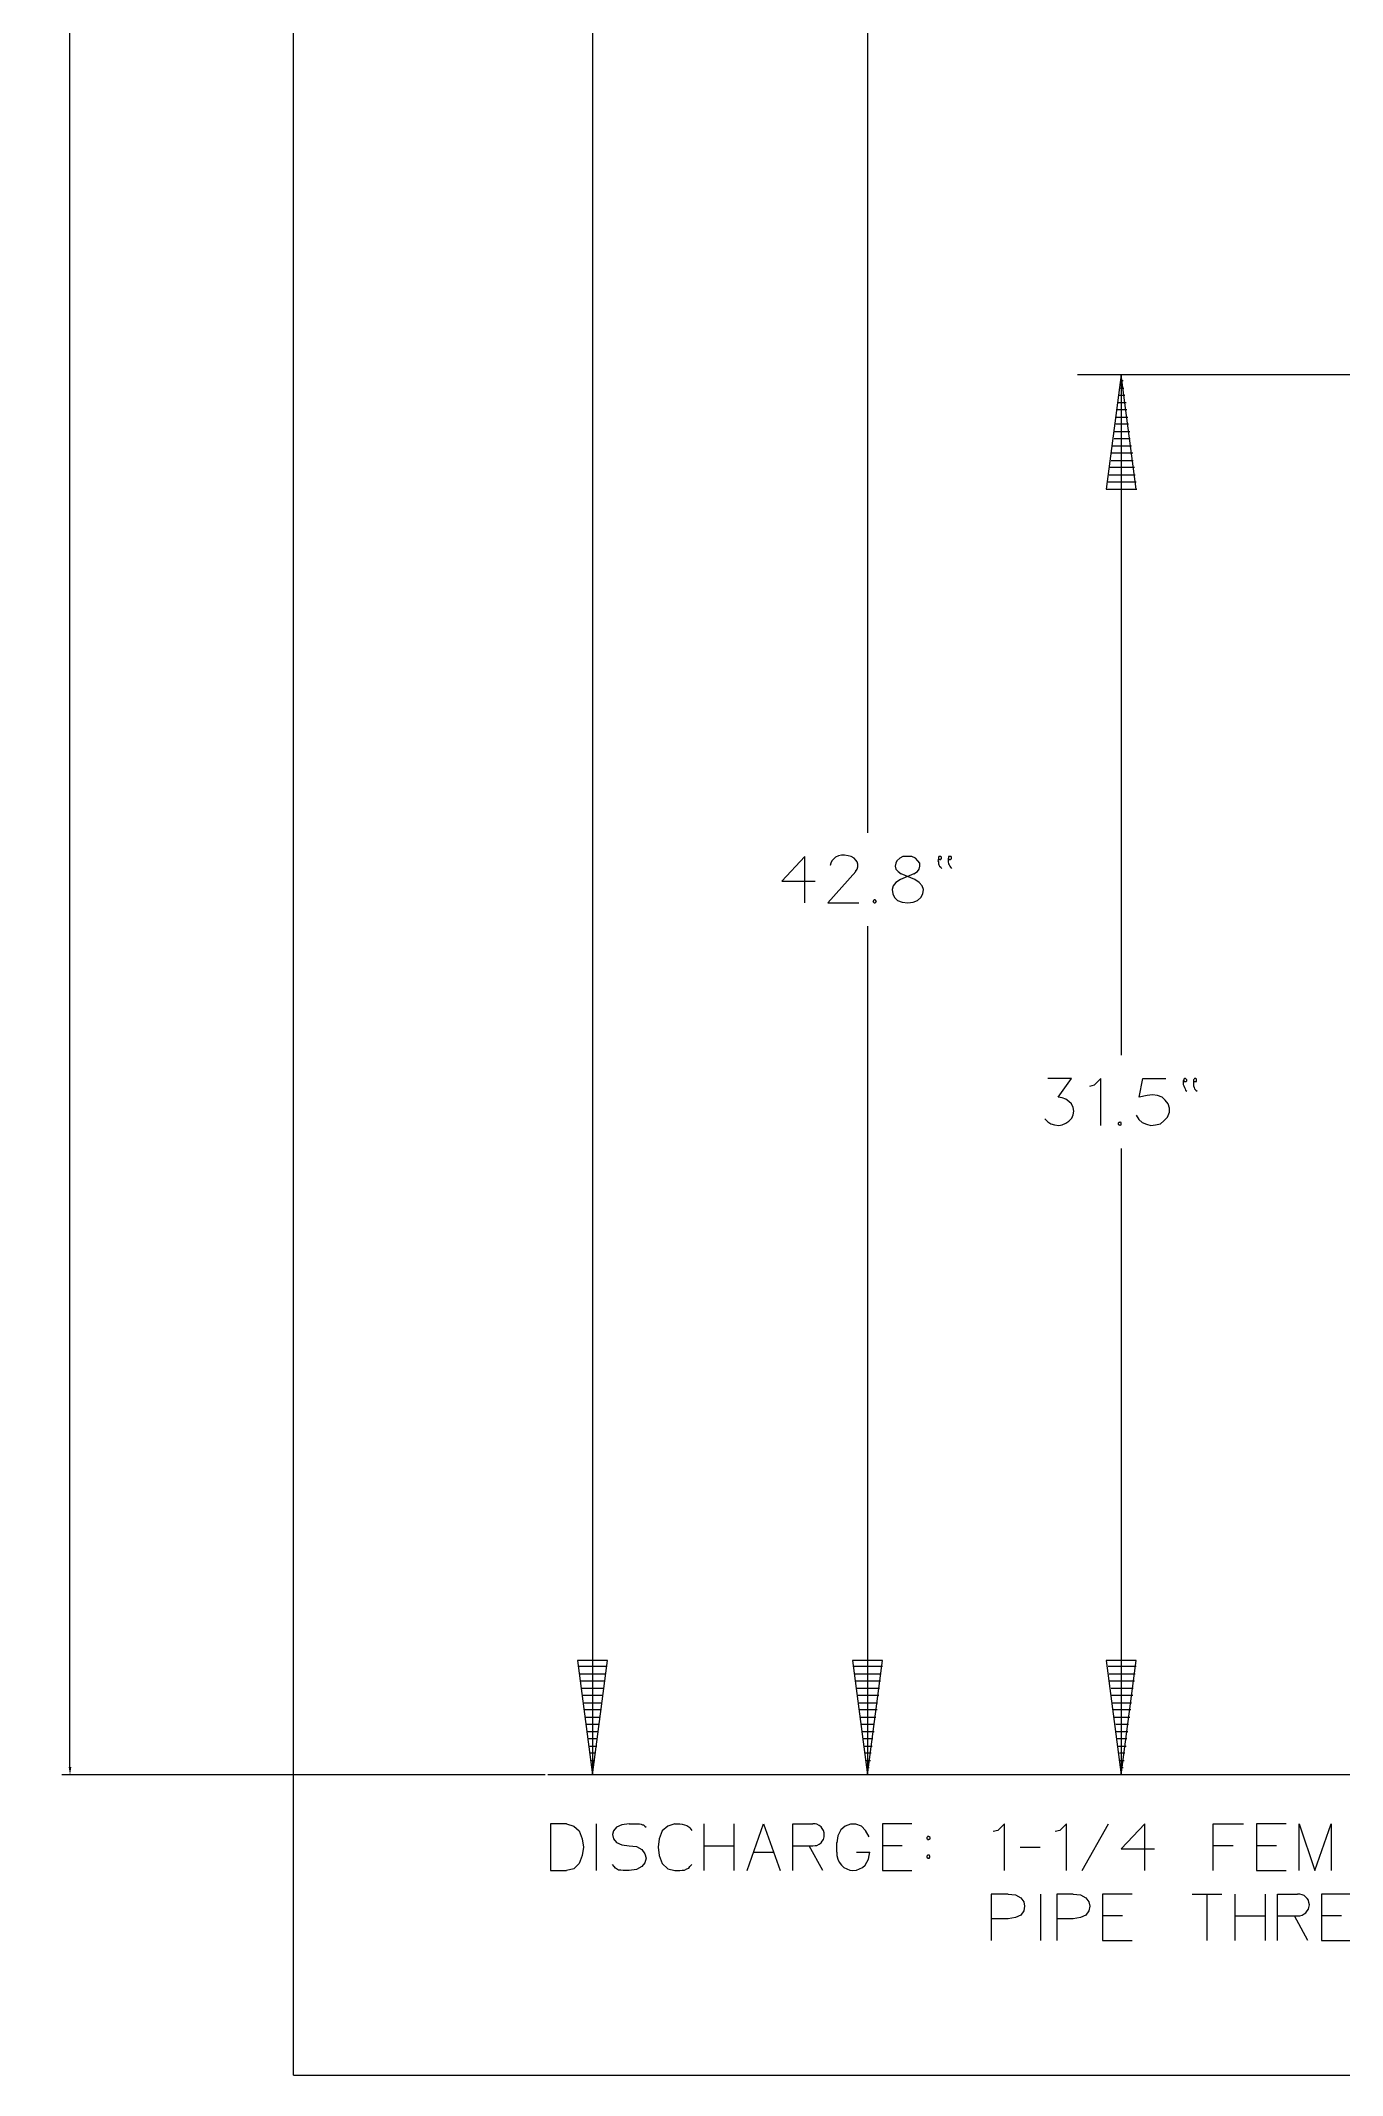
# Model space of a CAD drawing. Header units: inches. Extents: x -1698 to -1559, y -917 to -744.
# Drawn here: x -1697.9 to -1668.6, y -916.86 to -871.09 of the extents above; entities that cross this region are included whole.
import ezdxf

# ---------------------------------------------------------------- set-up
doc = ezdxf.new("R2010")
doc.units = ezdxf.units.IN
doc.layers.get('0').update_dxf_attribs({"linetype": 'CONTINUOUS'})
doc.layers.get('Defpoints').update_dxf_attribs({"linetype": 'CONTINUOUS'})
doc.layers.add('DH152', color=7, linetype='CONTINUOUS')
doc.dimstyles.new('ISO-25', dxfattribs={"dimtxt": 2.5, "dimasz": 2.5, "dimexe": 1.25, "dimexo": 0.625, "dimtad": 1, "dimdsep": 46, "dimlunit": 4, "dimtxsty": 'Standard', "dimcen": 2.5, "dimadec": 0, "dimazin": 0, "dimtfac": 1, "dimtmove": 0, "dimatfit": 3, "dimfxl": 1, "dimarcsym": 0})

# ---------------------------------------------------------------- blocks, each defined once
blk = doc.blocks.new('*D0')
at = {"color": 0, "linetype": 'ByBlock', "lineweight": -2}
for p, q in [((-1686.542, -749.406), (-1697.418, -749.406)), ((-1697.238, -749.586), (-1697.238, -829.456)), ((-1697.238, -909.926), (-1697.238, -830.056)), ((-1686.542, -910.106), (-1697.418, -910.106))]:
    blk.add_line(p, q, dxfattribs=at)
at = {"color": 0}
for points in [[(-1697.208, -749.586), (-1697.268, -749.586), (-1697.238, -749.406)], [(-1697.268, -909.926), (-1697.208, -909.926), (-1697.238, -910.106)]]:
    blk.add_solid(points, dxfattribs=at)
at = {"layer": 'Defpoints', "color": 0}
for p in [(-1697.238, -749.406), (-1686.479, -749.406), (-1686.479, -910.106)]:
    blk.add_point(p, dxfattribs=at)
at = {"color": 0, "linetype": 'ByBlock', "insert": (-1697.238, -829.756), "char_height": 0.18, "attachment_point": 5}
blk.add_mtext('\\A1;13\'-4{\\H1.000000x;\\S11/16;}"', dxfattribs=at)

msp = doc.modelspace()

# ---------------------------------------------------------------- linework, layer by layer
at = {"layer": 'DH152', "color": 7}
for points in [[(-1692.20639, -916.86178), (-1692.20639, -743.89502)], [(-1685.47727, -844.10066), (-1685.47727, -910.10558)], [(-1679.28973, -867.32085), (-1679.28973, -888.91631)], [(-1631.38708, -878.61277), (-1674.56446, -878.61277)], [(-1673.57608, -878.61277), (-1673.57608, -893.91238)], [(-1673.49484, -879.07311), (-1673.61669, -879.07311)], [(-1673.58962, -878.91064), (-1673.52192, -878.91064)], [(-1673.53546, -878.74817), (-1673.57608, -878.74817)], [(-1673.68439, -879.56053), (-1673.42714, -879.56053)], [(-1673.45422, -879.39806), (-1673.65731, -879.39806)], [(-1673.64377, -879.23559), (-1673.46776, -879.23559)], [(-1673.37298, -880.04796), (-1673.73855, -880.04796)], [(-1673.72501, -879.88548), (-1673.38652, -879.88548)], [(-1673.4136, -879.72301), (-1673.69793, -879.72301)], [(-1673.80625, -880.53538), (-1673.30529, -880.53538)], [(-1673.31883, -880.3729), (-1673.79271, -880.3729)], [(-1673.76563, -880.21043), (-1673.3459, -880.21043)], [(-1673.23759, -881.0228), (-1673.87394, -881.0228)], [(-1673.84687, -880.86032), (-1673.26467, -880.86032)], [(-1673.27821, -880.69785), (-1673.83333, -880.69785)], [(-1673.90102, -881.18527), (-1673.22405, -881.18527)], [(-1680.69784, -890.48689), (-1680.69784, -889.44435), (-1681.21234, -889.99947), (-1680.46767, -889.99947)], [(-1679.723, -889.43081), (-1679.80423, -889.41727), (-1679.87193, -889.41727), (-1679.93963, -889.43081), (-1680.00733, -889.45789), (-1680.04794, -889.49851), (-1680.08856, -889.53913), (-1680.11564, -889.59328), (-1680.12918, -889.64744), (-1680.12918, -889.64744)], [(-1679.56052, -889.78284), (-1679.5199, -889.72868), (-1679.50636, -889.67452), (-1679.50636, -889.62036), (-1679.5199, -889.5662), (-1679.54698, -889.52559), (-1679.5876, -889.48497), (-1679.6553, -889.44435), (-1679.723, -889.43081), (-1679.723, -889.43081)], [(-1678.38259, -889.44435), (-1678.4909, -889.44435), (-1678.5586, -889.48497), (-1678.6263, -889.53913), (-1678.65338, -889.59328), (-1678.66692, -889.66098), (-1678.65338, -889.72868), (-1678.59922, -889.78284), (-1678.53152, -889.83699), (-1678.53152, -889.83699)], [(-1678.24719, -889.83699), (-1678.16596, -889.78284), (-1678.12534, -889.72868), (-1678.1118, -889.66098), (-1678.1118, -889.59328), (-1678.15242, -889.53913), (-1678.20658, -889.48497), (-1678.28781, -889.44435), (-1678.38259, -889.44435), (-1678.38259, -889.44435)], [(-1677.69208, -889.45789), (-1677.69208, -889.49851), (-1677.70562, -889.53913), (-1677.69208, -889.5662), (-1677.69208, -889.60682), (-1677.67854, -889.6339), (-1677.665, -889.66098), (-1677.63792, -889.68806), (-1677.62438, -889.71514), (-1677.62438, -889.71514)], [(-1677.4619, -889.45789), (-1677.47544, -889.49851), (-1677.47544, -889.53913), (-1677.47544, -889.5662), (-1677.4619, -889.60682), (-1677.44837, -889.6339), (-1677.43483, -889.66098), (-1677.42129, -889.68806), (-1677.39421, -889.71514), (-1677.39421, -889.71514)], [(-1680.18334, -890.48689), (-1679.54698, -889.78284)], [(-1678.54506, -889.95885), (-1678.65338, -890.02655), (-1678.70754, -890.10778), (-1678.73461, -890.18902), (-1678.72108, -890.2838), (-1678.68046, -890.36503), (-1678.61276, -890.43273), (-1678.50444, -890.47335), (-1678.38259, -890.48689), (-1678.38259, -890.48689)], [(-1678.24719, -889.83699), (-1678.54506, -889.95885)], [(-1678.22012, -889.95885), (-1678.53152, -889.83699)], [(-1678.38259, -890.48689), (-1678.26073, -890.47335), (-1678.16596, -890.43273), (-1678.08472, -890.36503), (-1678.0441, -890.2838), (-1678.03056, -890.18902), (-1678.05764, -890.10778), (-1678.12534, -890.02655), (-1678.22012, -889.95885), (-1678.22012, -889.95885)], [(-1680.18334, -890.48689), (-1679.47929, -890.48689)], [(-1679.28973, -891.01493), (-1679.28973, -910.10558)], [(-1674.99772, -894.86014), (-1674.69985, -894.44041), (-1675.22789, -894.44041)], [(-1674.03642, -895.49649), (-1674.03642, -894.44041), (-1674.18535, -894.58935), (-1674.29367, -894.61643)], [(-1672.99388, -894.81952), (-1673.16989, -894.86014), (-1673.08865, -894.44041), (-1672.57415, -894.44041)], [(-1672.16797, -894.46749), (-1672.18151, -894.49457), (-1672.18151, -894.53519), (-1672.18151, -894.57581), (-1672.16797, -894.60289), (-1672.15443, -894.64351), (-1672.14089, -894.67059), (-1672.12735, -894.69766), (-1672.10027, -894.72474), (-1672.10027, -894.72474)], [(-1671.95134, -894.46749), (-1671.95134, -894.49457), (-1671.95134, -894.53519), (-1671.95134, -894.57581), (-1671.95134, -894.60289), (-1671.9378, -894.64351), (-1671.92426, -894.67059), (-1671.89718, -894.69766), (-1671.8701, -894.72474), (-1671.8701, -894.72474)], [(-1674.68631, -895.33402), (-1674.65923, -895.25278), (-1674.64569, -895.17155), (-1674.65923, -895.09031), (-1674.69985, -895.00907), (-1674.75401, -894.95491), (-1674.82171, -894.90076), (-1674.90294, -894.87368), (-1674.99772, -894.86014), (-1674.99772, -894.86014)], [(-1672.53354, -895.30694), (-1672.49292, -895.19863), (-1672.49292, -895.10385), (-1672.52, -895.00907), (-1672.58769, -894.92784), (-1672.65539, -894.86014), (-1672.76371, -894.81952), (-1672.87202, -894.80598), (-1672.99388, -894.81952), (-1672.99388, -894.81952)], [(-1675.29559, -895.34756), (-1675.22789, -895.41526), (-1675.16019, -895.45588), (-1675.07896, -895.48295), (-1674.98418, -895.49649), (-1674.90294, -895.48295), (-1674.82171, -895.44234), (-1674.75401, -895.40172), (-1674.68631, -895.33402), (-1674.68631, -895.33402)], [(-1673.23759, -895.26632), (-1673.18343, -895.3611), (-1673.10219, -895.4288), (-1673.00742, -895.46941), (-1672.91264, -895.49649), (-1672.80433, -895.48295), (-1672.69601, -895.45588), (-1672.61477, -895.38818), (-1672.53354, -895.30694), (-1672.53354, -895.30694)], [(-1673.57608, -896.01099), (-1673.57608, -910.10558)], [(-1685.15232, -907.66848), (-1685.78868, -907.66848)], [(-1685.7616, -907.83095), (-1685.1794, -907.83095)], [(-1685.19294, -907.99343), (-1685.74806, -907.99343)], [(-1678.95125, -907.66848), (-1679.60114, -907.66848)], [(-1679.57406, -907.83095), (-1678.97833, -907.83095)], [(-1678.99186, -907.99343), (-1679.56052, -907.99343)], [(-1673.23759, -907.66848), (-1673.87394, -907.66848)], [(-1673.84687, -907.83095), (-1673.26467, -907.83095)], [(-1673.27821, -907.99343), (-1673.83333, -907.99343)], [(-1685.72098, -908.1559), (-1685.22002, -908.1559)], [(-1685.23356, -908.31837), (-1685.70744, -908.31837)], [(-1685.68036, -908.48085), (-1685.26064, -908.48085)], [(-1679.53344, -908.1559), (-1679.01894, -908.1559)], [(-1679.03248, -908.31837), (-1679.50636, -908.31837)], [(-1679.49283, -908.48085), (-1679.05956, -908.48085)], [(-1673.80625, -908.1559), (-1673.30529, -908.1559)], [(-1673.31883, -908.31837), (-1673.79271, -908.31837)], [(-1673.76563, -908.48085), (-1673.3459, -908.48085)], [(-1685.27418, -908.64332), (-1685.66682, -908.64332)], [(-1685.63975, -908.8058), (-1685.30126, -908.8058)], [(-1679.0731, -908.64332), (-1679.46575, -908.64332)], [(-1679.45221, -908.8058), (-1679.10018, -908.8058)], [(-1673.35944, -908.64332), (-1673.75209, -908.64332)], [(-1673.72501, -908.8058), (-1673.38652, -908.8058)], [(-1685.32834, -908.96827), (-1685.61267, -908.96827)], [(-1685.59913, -909.13074), (-1685.34188, -909.13074)], [(-1685.36896, -909.29322), (-1685.57205, -909.29322)], [(-1679.12726, -908.96827), (-1679.42513, -908.96827)], [(-1679.39805, -909.13074), (-1679.1408, -909.13074)], [(-1679.16788, -909.29322), (-1679.38451, -909.29322)], [(-1673.4136, -908.96827), (-1673.69793, -908.96827)], [(-1673.68439, -909.13074), (-1673.42714, -909.13074)], [(-1673.45422, -909.29322), (-1673.65731, -909.29322)], [(-1685.55851, -909.45569), (-1685.3825, -909.45569)], [(-1685.40957, -909.61816), (-1685.53143, -909.61816)], [(-1685.51789, -909.78064), (-1685.42311, -909.78064)], [(-1679.35743, -909.45569), (-1679.18142, -909.45569)], [(-1679.2085, -909.61816), (-1679.33035, -909.61816)], [(-1679.31681, -909.78064), (-1679.22204, -909.78064)], [(-1673.64377, -909.45569), (-1673.46776, -909.45569)], [(-1673.49484, -909.61816), (-1673.61669, -909.61816)], [(-1673.60315, -909.78064), (-1673.50838, -909.78064)], [(-1658.66912, -910.10558), (-1686.47919, -910.10558)], [(-1685.45019, -909.94311), (-1685.49081, -909.94311)], [(-1679.24911, -909.94311), (-1679.28973, -909.94311)], [(-1673.53546, -909.94311), (-1673.57608, -909.94311)], [(-1686.05947, -911.20228), (-1686.42504, -911.20228), (-1686.42504, -912.25836), (-1686.05947, -912.25836)], [(-1686.05947, -911.20228), (-1685.897, -911.25644), (-1685.77514, -911.36476), (-1685.70744, -911.54077), (-1685.68036, -911.73032), (-1685.70744, -911.91987), (-1685.77514, -912.09589), (-1685.897, -912.21774), (-1686.05947, -912.25836), (-1686.05947, -912.25836)], [(-1685.39604, -911.20228), (-1685.39604, -912.25836)], [(-1684.65136, -911.20228), (-1684.81384, -911.22936), (-1684.93569, -911.28352), (-1685.00339, -911.36476), (-1685.03047, -911.44599), (-1685.00339, -911.54077), (-1684.93569, -911.62201), (-1684.81384, -911.67616), (-1684.65136, -911.70324), (-1684.65136, -911.70324)], [(-1684.65136, -911.20228), (-1684.55659, -911.20228), (-1684.47535, -911.20228), (-1684.42119, -911.20228), (-1684.38057, -911.21582), (-1684.3535, -911.22936), (-1684.32642, -911.22936), (-1684.29934, -911.25644), (-1684.27226, -911.28352), (-1684.27226, -911.28352)], [(-1683.62236, -911.20228), (-1683.78484, -911.25644), (-1683.90669, -911.36476), (-1683.97439, -911.54077), (-1684.00147, -911.73032), (-1683.97439, -911.91987), (-1683.90669, -912.09589), (-1683.78484, -912.21774), (-1683.62236, -912.25836), (-1683.62236, -912.25836)], [(-1683.62236, -911.20228), (-1683.56821, -911.20228), (-1683.51405, -911.20228), (-1683.45989, -911.21582), (-1683.40573, -911.22936), (-1683.35158, -911.2429), (-1683.31096, -911.26998), (-1683.28388, -911.29706), (-1683.24326, -911.35122), (-1683.24326, -911.35122)], [(-1682.97247, -911.20228), (-1682.97247, -912.25836)], [(-1682.2955, -911.20228), (-1682.2955, -912.25836)], [(-1681.99763, -912.25836), (-1681.63206, -911.20228), (-1681.25296, -912.25836)], [(-1680.96863, -912.25836), (-1680.96863, -911.20228), (-1680.52183, -911.20228)], [(-1680.26458, -911.44599), (-1680.26458, -911.40537), (-1680.27811, -911.35122), (-1680.30519, -911.3106), (-1680.33227, -911.26998), (-1680.37289, -911.2429), (-1680.42705, -911.21582), (-1680.46767, -911.20228), (-1680.52183, -911.20228), (-1680.52183, -911.20228)], [(-1679.24911, -911.50015), (-1679.33035, -911.35122), (-1679.42513, -911.25644), (-1679.54698, -911.21582), (-1679.66884, -911.21582), (-1679.79069, -911.25644), (-1679.88547, -911.33768), (-1679.95317, -911.47307), (-1679.98025, -911.63554), (-1679.98025, -911.63554)], [(-1678.28781, -911.20228), (-1678.95125, -911.20228), (-1678.95125, -912.25836), (-1678.28781, -912.25836)], [(-1676.20273, -912.25836), (-1676.20273, -911.20228), (-1676.35167, -911.35122), (-1676.45998, -911.37829)], [(-1674.80817, -912.25836), (-1674.80817, -911.20228), (-1674.9571, -911.35122), (-1675.06542, -911.37829)], [(-1674.45614, -912.25836), (-1673.8604, -911.20228)], [(-1673.04804, -912.25836), (-1673.04804, -911.20228), (-1673.57608, -911.77094), (-1672.8314, -911.77094)], [(-1671.50454, -912.25836), (-1671.50454, -911.20228), (-1670.82756, -911.20228)], [(-1669.86626, -911.20228), (-1670.52969, -911.20228), (-1670.52969, -912.25836), (-1669.86626, -912.25836)], [(-1669.56839, -912.25836), (-1669.56839, -911.20228), (-1669.21637, -912.25836), (-1668.8508, -911.20228), (-1668.8508, -912.25836)], [(-1680.52183, -911.70324), (-1680.46767, -911.6897), (-1680.42705, -911.6897), (-1680.37289, -911.66262), (-1680.33227, -911.63554), (-1680.30519, -911.59493), (-1680.27811, -911.55431), (-1680.26458, -911.50015), (-1680.26458, -911.44599), (-1680.26458, -911.44599)], [(-1679.98025, -911.83864), (-1679.98025, -911.62201)], [(-1677.90871, -911.48661), (-1677.93579, -911.48661), (-1677.93579, -911.50015), (-1677.94933, -911.51369), (-1677.94933, -911.52723), (-1677.94933, -911.54077), (-1677.93579, -911.54077), (-1677.93579, -911.55431), (-1677.90871, -911.55431), (-1677.90871, -911.55431)], [(-1677.90871, -911.48661), (-1677.89517, -911.48661), (-1677.89517, -911.50015), (-1677.88163, -911.51369), (-1677.88163, -911.52723), (-1677.88163, -911.54077), (-1677.89517, -911.54077), (-1677.89517, -911.55431), (-1677.90871, -911.55431), (-1677.90871, -911.55431)], [(-1684.65136, -912.25836), (-1684.7326, -912.25836), (-1684.78676, -912.25836), (-1684.84092, -912.24482), (-1684.89507, -912.24482), (-1684.93569, -912.21774), (-1684.96277, -912.2042), (-1684.98985, -912.16358), (-1685.03047, -912.12297), (-1685.03047, -912.12297)], [(-1684.65136, -911.70324), (-1684.48889, -911.71678), (-1684.36704, -911.78448), (-1684.29934, -911.87926), (-1684.27226, -911.97403), (-1684.29934, -912.08235), (-1684.36704, -912.16358), (-1684.48889, -912.23128), (-1684.65136, -912.25836), (-1684.65136, -912.25836)], [(-1683.62236, -912.25836), (-1683.56821, -912.25836), (-1683.51405, -912.25836), (-1683.45989, -912.24482), (-1683.40573, -912.24482), (-1683.35158, -912.21774), (-1683.31096, -912.2042), (-1683.28388, -912.16358), (-1683.24326, -912.12297), (-1683.24326, -912.12297)], [(-1682.97247, -911.70324), (-1682.2955, -911.70324)], [(-1681.84869, -911.83864), (-1681.40189, -911.83864)], [(-1680.96863, -911.70324), (-1680.52183, -911.70324)], [(-1680.29165, -912.25836), (-1680.60306, -911.70324)], [(-1679.98025, -911.83864), (-1679.98025, -911.91987), (-1679.95317, -912.00111), (-1679.92609, -912.06881), (-1679.87193, -912.13651), (-1679.81777, -912.19066), (-1679.75008, -912.21774), (-1679.68238, -912.24482), (-1679.61468, -912.25836), (-1679.61468, -912.25836)], [(-1679.61468, -912.25836), (-1679.53344, -912.24482), (-1679.46575, -912.21774), (-1679.39805, -912.19066), (-1679.34389, -912.13651), (-1679.30327, -912.06881), (-1679.26265, -912.00111), (-1679.24911, -911.91987), (-1679.23558, -911.83864), (-1679.23558, -911.83864)], [(-1679.53344, -911.83864), (-1679.23558, -911.83864)], [(-1678.50444, -911.70324), (-1678.95125, -911.70324)], [(-1675.85071, -911.73032), (-1675.4039, -911.73032)], [(-1671.05773, -911.70324), (-1671.50454, -911.70324)], [(-1670.08289, -911.70324), (-1670.52969, -911.70324)], [(-1676.1215, -912.7864), (-1676.5006, -912.7864), (-1676.5006, -913.82894)], [(-1676.1215, -912.7864), (-1675.95902, -912.79994), (-1675.83717, -912.86764), (-1675.76947, -912.96241), (-1675.75593, -913.05719), (-1675.76947, -913.16551), (-1675.83717, -913.26028), (-1675.95902, -913.31444), (-1676.1215, -913.34152), (-1676.1215, -913.34152)], [(-1675.39037, -912.7864), (-1675.39037, -913.82894)], [(-1674.65923, -912.7864), (-1675.0248, -912.7864), (-1675.0248, -913.82894)], [(-1674.65923, -912.7864), (-1674.49676, -912.79994), (-1674.3749, -912.86764), (-1674.30721, -912.96241), (-1674.28013, -913.05719), (-1674.30721, -913.16551), (-1674.3749, -913.26028), (-1674.49676, -913.31444), (-1674.65923, -913.34152), (-1674.65923, -913.34152)], [(-1673.33237, -912.7864), (-1673.9958, -912.7864), (-1673.9958, -913.82894), (-1673.33237, -913.82894)], [(-1671.97842, -912.7864), (-1671.31498, -912.7864)], [(-1671.65347, -912.7864), (-1671.65347, -913.82894)], [(-1671.01712, -912.7864), (-1671.01712, -913.82894)], [(-1670.34014, -912.7864), (-1670.34014, -913.82894)], [(-1670.05581, -913.82894), (-1670.05581, -912.7864), (-1669.60901, -912.7864)], [(-1669.33822, -913.03011), (-1669.35176, -912.97595), (-1669.3653, -912.92179), (-1669.39238, -912.88118), (-1669.41946, -912.8541), (-1669.46008, -912.81348), (-1669.50069, -912.79994), (-1669.55485, -912.7864), (-1669.60901, -912.7864), (-1669.60901, -912.7864)], [(-1669.60901, -913.27382), (-1669.55485, -913.27382), (-1669.50069, -913.26028), (-1669.46008, -913.2332), (-1669.41946, -913.20612), (-1669.39238, -913.16551), (-1669.3653, -913.12489), (-1669.35176, -913.08427), (-1669.33822, -913.03011), (-1669.33822, -913.03011)], [(-1668.39046, -912.7864), (-1669.06743, -912.7864), (-1669.06743, -913.82894), (-1668.39046, -913.82894)], [(-1676.1215, -913.34152), (-1676.5006, -913.34152)], [(-1674.65923, -913.34152), (-1675.0248, -913.34152)], [(-1673.549, -913.27382), (-1673.9958, -913.27382)], [(-1671.01712, -913.27382), (-1670.34014, -913.27382)], [(-1670.05581, -913.27382), (-1669.60901, -913.27382)], [(-1669.37884, -913.82894), (-1669.67671, -913.27382)], [(-1668.62063, -913.27382), (-1669.06743, -913.27382)], [(-1692.20639, -916.86178), (-1559.18107, -916.86178)]]:
    msp.add_lwpolyline(points, dxfattribs=at)
for points in [[(-1673.91456, -881.18527), (-1673.23759, -881.18527), (-1673.57608, -878.61277)], [(-1677.69208, -889.47143), (-1677.69208, -889.49851), (-1677.67854, -889.49851), (-1677.665, -889.51205), (-1677.65146, -889.51205), (-1677.63792, -889.51205), (-1677.63792, -889.49851), (-1677.62438, -889.49851), (-1677.62438, -889.47143), (-1677.62438, -889.47143), (-1677.62438, -889.45789), (-1677.63792, -889.44435), (-1677.63792, -889.44435), (-1677.65146, -889.44435), (-1677.665, -889.44435), (-1677.67854, -889.44435), (-1677.69208, -889.45789), (-1677.69208, -889.47143)], [(-1677.4619, -889.47143), (-1677.4619, -889.49851), (-1677.4619, -889.49851), (-1677.44837, -889.51205), (-1677.43483, -889.51205), (-1677.42129, -889.51205), (-1677.40775, -889.49851), (-1677.39421, -889.49851), (-1677.39421, -889.47143), (-1677.39421, -889.47143), (-1677.39421, -889.45789), (-1677.40775, -889.44435), (-1677.42129, -889.44435), (-1677.43483, -889.44435), (-1677.44837, -889.44435), (-1677.4619, -889.44435), (-1677.4619, -889.45789), (-1677.4619, -889.47143)], [(-1679.12726, -890.41919), (-1679.1408, -890.41919), (-1679.15434, -890.43273), (-1679.15434, -890.44627), (-1679.16788, -890.45981), (-1679.15434, -890.47335), (-1679.15434, -890.47335), (-1679.1408, -890.48689), (-1679.12726, -890.48689), (-1679.12726, -890.48689), (-1679.11372, -890.48689), (-1679.10018, -890.47335), (-1679.10018, -890.47335), (-1679.08664, -890.45981), (-1679.10018, -890.44627), (-1679.10018, -890.43273), (-1679.11372, -890.41919), (-1679.12726, -890.41919)], [(-1672.16797, -894.48103), (-1672.16797, -894.49457), (-1672.16797, -894.50811), (-1672.15443, -894.50811), (-1672.14089, -894.50811), (-1672.12735, -894.50811), (-1672.11381, -894.50811), (-1672.10027, -894.49457), (-1672.10027, -894.48103), (-1672.10027, -894.48103), (-1672.10027, -894.46749), (-1672.11381, -894.45395), (-1672.12735, -894.44041), (-1672.14089, -894.44041), (-1672.15443, -894.44041), (-1672.16797, -894.45395), (-1672.16797, -894.46749), (-1672.16797, -894.48103)], [(-1671.95134, -894.48103), (-1671.95134, -894.49457), (-1671.9378, -894.50811), (-1671.92426, -894.50811), (-1671.91072, -894.50811), (-1671.89718, -894.50811), (-1671.88364, -894.50811), (-1671.88364, -894.49457), (-1671.88364, -894.48103), (-1671.88364, -894.48103), (-1671.88364, -894.46749), (-1671.88364, -894.45395), (-1671.89718, -894.44041), (-1671.91072, -894.44041), (-1671.92426, -894.44041), (-1671.9378, -894.45395), (-1671.95134, -894.46749), (-1671.95134, -894.48103)], [(-1673.60315, -895.41526), (-1673.61669, -895.4288), (-1673.63023, -895.4288), (-1673.64377, -895.44234), (-1673.64377, -895.45588), (-1673.64377, -895.46941), (-1673.63023, -895.48295), (-1673.61669, -895.48295), (-1673.60315, -895.49649), (-1673.60315, -895.49649), (-1673.58962, -895.48295), (-1673.57608, -895.48295), (-1673.57608, -895.46941), (-1673.57608, -895.45588), (-1673.57608, -895.44234), (-1673.57608, -895.4288), (-1673.58962, -895.4288), (-1673.60315, -895.41526)], [(-1685.13879, -907.53308), (-1685.81576, -907.53308), (-1685.47727, -910.10558)], [(-1678.95125, -907.53308), (-1679.62822, -907.53308), (-1679.28973, -910.10558)], [(-1673.23759, -907.53308), (-1673.91456, -907.53308), (-1673.57608, -910.10558)], [(-1685.47727, -910.10558), (-1685.47727, -910.10558)], [(-1679.27619, -910.10558), (-1679.27619, -910.10558)], [(-1673.56254, -910.10558), (-1673.56254, -910.10558)], [(-1677.92225, -911.90633), (-1677.93579, -911.90633), (-1677.93579, -911.91987), (-1677.94933, -911.93341), (-1677.94933, -911.94695), (-1677.94933, -911.96049), (-1677.93579, -911.96049), (-1677.93579, -911.97403), (-1677.92225, -911.97403), (-1677.92225, -911.97403), (-1677.89517, -911.97403), (-1677.89517, -911.96049), (-1677.88163, -911.96049), (-1677.88163, -911.94695), (-1677.88163, -911.93341), (-1677.89517, -911.91987), (-1677.89517, -911.90633), (-1677.92225, -911.90633)]]:
    msp.add_lwpolyline(points, close=True, dxfattribs=at)

# ---------------------------------------------------------------- dimensions: what is measured, and where the dimension line sits
at = {"linetype": 'ByBlock'}
dim = msp.add_aligned_dim(p1=(-1686.47919, -910.10558), p2=(-1686.47919, -749.40558), distance=10.75857, dimstyle='ISO-25', override={"dimtxt": 0.18, "dimasz": 0.18, "dimexe": 0.18, "dimexo": 0.0625, "dimgap": 0.09, "dimtad": 0, "dimtih": 1, "dimtoh": 1, "dimdec": 4, "dimlfac": 1, "dimzin": 0, "dimcen": 0.09, "dimtdec": 4, "dimtofl": 0, "dimtmove": 2, "dimtolj": 1, "dimtzin": 0}, dxfattribs=at)
dim.commit()
dim.dimension.update_dxf_attribs({"geometry": '*D0', "text_midpoint": (-1697.23776, -829.75558)})

doc.saveas('drawing.dxf')
